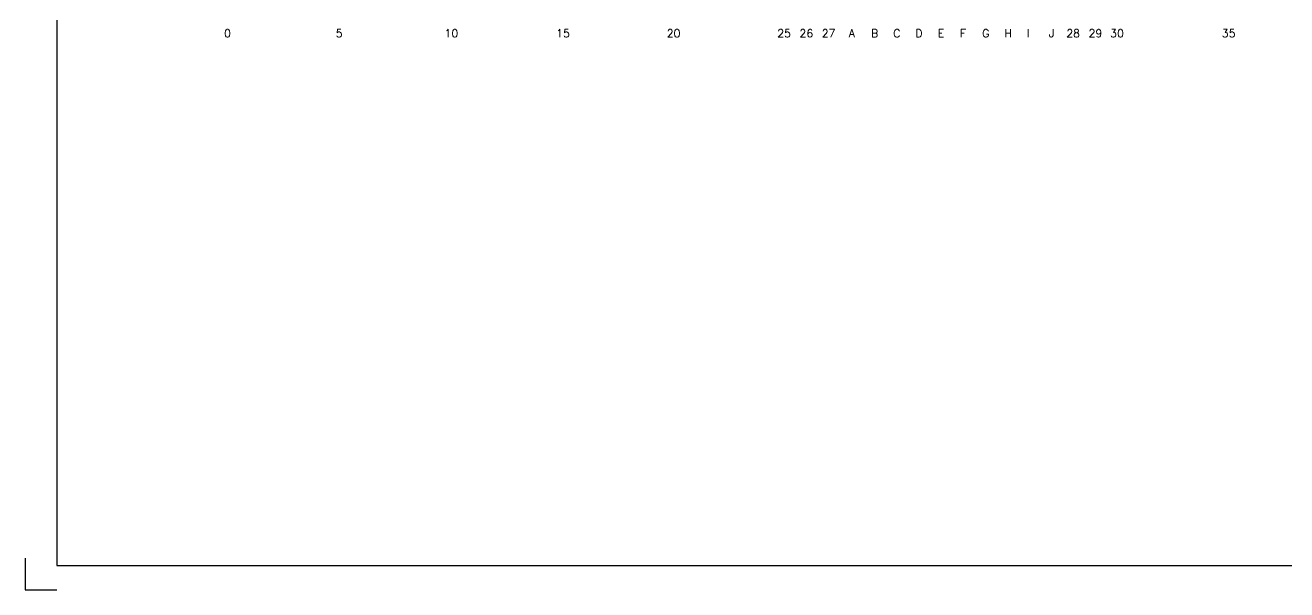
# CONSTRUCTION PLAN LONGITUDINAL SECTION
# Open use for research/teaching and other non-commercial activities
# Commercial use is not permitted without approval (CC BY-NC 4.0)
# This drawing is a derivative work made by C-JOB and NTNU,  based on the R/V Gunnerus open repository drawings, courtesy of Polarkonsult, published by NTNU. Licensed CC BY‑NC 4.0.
# Model space of a CAD drawing. Extents: x 53504 to 157576, y 25397 to 112069.
# Drawn here: x 106830 to 135200, y 76274 to 88977 of the extents above; entities that cross this region are included whole.
import ezdxf

# ---------------------------------------------------------------- set-up
doc = ezdxf.new("R2010")
doc.units = 0
doc.header["$LTSCALE"] = 250
doc.layers.get('0').update_dxf_attribs({"linetype": 'CONTINUOUS'})
for name, color, linetype in [('S0CO1', 1, 'CONTINUOUS'), ('S0TX2', 2, 'CONTINUOUS'), ('S0TX3', 3, 'CONTINUOUS')]:
    doc.layers.add(name, color=color, linetype=linetype)
doc.styles.add('18', font='romans', dxfattribs={"height": 180})

msp = doc.modelspace()

# ---------------------------------------------------------------- linework, layer by layer
at = {"color": 2}
for points in [[(106829.686, 76985.509), (106829.686, 76274.472), (106829.686, 76274.472)], [(106829.686, 76274.472), (107540.723, 76274.472)]]:
    msp.add_lwpolyline(points, dxfattribs=at)
at = {"layer": 'S0CO1', "color": 6}
for p, q in [((107540.723, 111211.974), (107540.723, 76821.423)), ((107540.723, 76821.423), (156810.01, 76821.423))]:
    msp.add_line(p, q, dxfattribs=at)

# ---------------------------------------------------------------- texts
at = {"layer": 'S0TX2', "color": 0, "style": '18'}
for s, p in [('0', (111302.88, 88705.249)), ('5', (113813.498, 88705.249)), ('10', (116258.902, 88705.249)), ('15', (118769.52, 88705.249)), ('20', (121255.835, 88705.249)), ('25', (123742.152, 88705.249)), ('26', (124242.152, 88705.249)), ('27', (124742.152, 88705.249)), ('28', (130242.152, 88705.249)), ('29', (130742.152, 88705.249)), ('30', (131228.468, 88705.249)), ('35', (133739.085, 88705.249))]:
    msp.add_text(s, height=180, dxfattribs=at).set_placement(p)
at = {"layer": 'S0TX3', "color": 0, "style": '18'}
for s, p in [('A', (125350.519, 88705.249)), ('B', (125850.519, 88705.249)), ('C', (126350.519, 88705.249)), ('D', (126850.519, 88705.249)), ('E', (127350.519, 88705.249)), ('F', (127850.519, 88705.249)), ('G', (128350.519, 88705.249)), ('H', (128850.519, 88705.249)), ('I', (129350.519, 88705.249)), ('J', (129850.519, 88705.249))]:
    msp.add_text(s, height=180, dxfattribs=at).set_placement(p)

doc.saveas('drawing.dxf')
